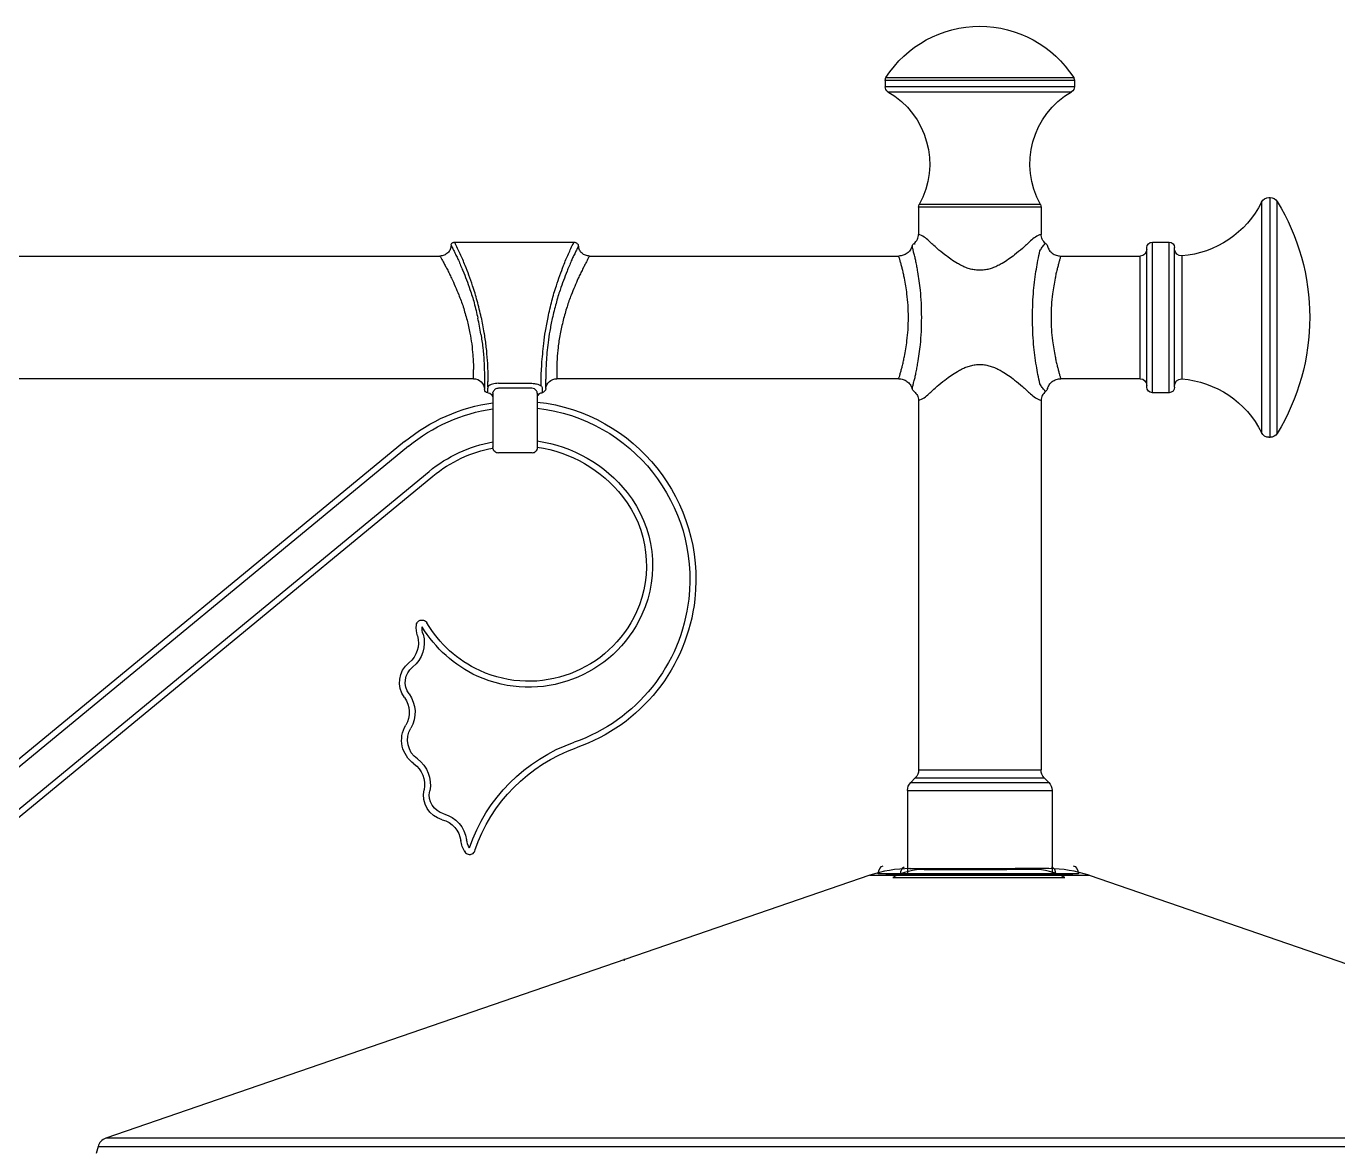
# Model space of a CAD drawing. Extents: x 0 to 157, y 0 to 402.
# Drawn here: x 56.71 to 99.7, y 349.02 to 385.81 of the extents above; entities that cross this region are included whole.
import ezdxf

# ---------------------------------------------------------------- set-up
doc = ezdxf.new("R2010")
doc.units = 0
doc.layers.add('LIVELLO_1', color=160, linetype='Continuous')

# ---------------------------------------------------------------- blocks, each defined once
blk = doc.blocks.new('AI9-BLK1')
at = {"layer": 'LIVELLO_1', "color": 7}
for p, q in [((13.062, 182.842), (6.856, 182.842)), ((6.856, 182.842), (6.856, 182.639)), ((6.883, 182.943), (13.036, 182.943)), ((13.062, 182.842), (13.062, 182.639)), ((13.062, 182.639), (6.856, 182.639)), ((6.945, 182.481), (12.966, 182.481)), ((19.194, 178.862), (19.194, 171.307)), ((19.438, 179.013), (19.478, 179.013)), ((19.478, 171.155), (19.478, 179.013)), ((19.711, 171.282), (19.711, 178.882)), ((11.965, 178.692), (7.953, 178.692)), ((7.953, 178.692), (7.953, 177.804)), ((11.945, 178.781), (7.973, 178.781)), ((11.965, 178.692), (11.965, 177.804)), ((-7.254, 177.551), (-3.352, 177.551)), ((15.433, 172.796), (15.433, 177.37)), ((15.616, 177.551), (16.162, 177.551)), ((15.616, 172.617), (15.616, 177.551)), ((16.162, 172.617), (16.162, 177.551)), ((16.345, 172.796), (16.345, 177.37)), ((-31.781, 177.093), (-7.737, 177.093)), ((-2.84, 177.093), (7.304, 177.093)), ((12.61, 177.093), (15.213, 177.093)), ((15.213, 173.075), (15.213, 177.093)), ((16.579, 177.102), (16.579, 173.066)), ((-6.64, 173.075), (-6.64, 173.37)), ((-3.909, 173.341), (-3.909, 173.075)), ((-32.852, 173.075), (-6.64, 173.075)), ((-6.276, 173.07), (-6.276, 172.722)), ((-6.169, 172.809), (-6.169, 172.977)), ((-5.82, 172.923), (-4.723, 172.923)), ((-4.415, 172.845), (-4.415, 172.943)), ((-4.269, 172.749), (-4.269, 173.057)), ((-3.909, 173.075), (7.304, 173.075)), ((12.61, 173.075), (15.213, 173.075)), ((-6.173, 172.617), (-6.173, 172.765)), ((-6.001, 172.597), (-6.001, 170.836)), ((-4.723, 172.76), (-5.82, 172.76)), ((-4.546, 172.599), (-4.546, 170.824)), ((-4.392, 172.769), (-4.392, 172.617)), ((15.616, 172.617), (16.162, 172.617)), ((7.953, 172.363), (7.953, 160.249)), ((11.965, 172.363), (11.965, 160.249)), ((19.438, 171.155), (19.478, 171.155)), ((-8.896, 171.012), (-27.091, 156.036)), ((-8.772, 170.858), (-26.96, 155.882)), ((-6.001, 170.822), (-6.001, 170.802)), ((-4.723, 170.639), (-5.82, 170.639)), ((-26.284, 155.058), (-8.095, 170.034)), ((-26.158, 154.907), (-7.969, 169.88)), ((7.694, 159.84), (7.844, 159.988)), ((7.844, 159.988), (12.072, 159.988)), ((7.953, 160.249), (11.965, 160.249)), ((12.224, 159.84), (12.072, 159.988)), ((7.587, 159.579), (12.331, 159.579)), ((7.587, 159.579), (7.587, 156.807)), ((7.694, 159.84), (12.224, 159.84)), ((12.331, 159.579), (12.331, 156.807)), ((7.665, 157.014), (11.115, 157.014)), ((8.141, 156.989), (10.846, 156.989)), ((11.716, 156.989), (10.85, 156.989)), ((12.224, 157.014), (11.117, 157.014)), ((6.353, 156.795), (-18.69, 148.178)), ((6.353, 156.795), (13.538, 156.795)), ((13.189, 156.838), (6.632, 156.838)), ((6.874, 156.829), (13.01, 156.829)), ((12.443, 156.835), (7.356, 156.835)), ((7.587, 156.807), (12.331, 156.807)), ((13.538, 156.795), (38.58, 148.178)), ((-18.945, 147.903), (-19.009, 147.678)), ((-18.945, 147.903), (38.836, 147.903)), ((38.58, 148.178), (-18.69, 148.178))]:
    blk.add_line(p, q, dxfattribs=at)
blk.add_lwpolyline([(-6.001, 170.82), (-6.001, 170.827), (-6.001, 170.836)], dxfattribs=at)
for points in [[(6.883, 182.943), (7.555, 183.992), (8.712, 184.626), (9.958, 184.626)], [(9.958, 184.626), (11.199, 184.626), (12.363, 183.992), (13.036, 182.943)], [(6.856, 182.842), (6.856, 182.88), (6.865, 182.914), (6.883, 182.943)], [(13.036, 182.943), (13.047, 182.914), (13.062, 182.88), (13.062, 182.842)], [(6.945, 182.481), (6.887, 182.514), (6.856, 182.572), (6.856, 182.639)], [(6.945, 182.481), (8.241, 181.733), (8.696, 180.085), (7.973, 178.779)], [(11.945, 178.779), (11.219, 180.085), (11.675, 181.733), (12.966, 182.481)], [(13.062, 182.639), (13.062, 182.572), (13.023, 182.514), (12.966, 182.481)], [(19.194, 178.862), (18.693, 177.852), (17.698, 177.183), (16.579, 177.102)], [(19.194, 178.862), (19.24, 178.951), (19.336, 179.013), (19.438, 179.013)], [(19.478, 179.013), (19.573, 179.013), (19.661, 178.96), (19.711, 178.882)], [(19.711, 178.882), (20.405, 177.739), (20.774, 176.422), (20.774, 175.086)], [(7.953, 178.692), (7.953, 178.723), (7.958, 178.75), (7.973, 178.779)], [(11.945, 178.779), (11.956, 178.75), (11.965, 178.723), (11.965, 178.692)], [(15.433, 177.31), (15.433, 177.192), (15.337, 177.093), (15.213, 177.093)], [(15.433, 177.37), (15.433, 177.468), (15.514, 177.551), (15.616, 177.551)], [(16.162, 177.551), (16.265, 177.551), (16.345, 177.468), (16.345, 177.37)], [(-6.64, 173.073), (-6.444, 173.073), (-6.285, 172.914), (-6.276, 172.72)], [(-4.269, 172.747), (-4.254, 172.93), (-4.092, 173.073), (-3.909, 173.073)], [(15.213, 173.073), (15.337, 173.073), (15.433, 172.972), (15.433, 172.852)], [(16.579, 173.064), (17.698, 172.979), (18.693, 172.311), (19.194, 171.305)], [(-6.173, 172.615), (-6.23, 172.617), (-6.274, 172.664), (-6.276, 172.72)], [(-6.173, 172.615), (-6.077, 172.608), (-6.001, 172.53), (-6.001, 172.432)], [(-4.524, 172.519), (-4.5, 172.57), (-4.45, 172.608), (-4.392, 172.615)], [(-4.269, 172.747), (-4.278, 172.682), (-4.326, 172.626), (-4.392, 172.615)], [(15.616, 172.615), (15.514, 172.615), (15.433, 172.698), (15.433, 172.796)], [(16.345, 172.796), (16.345, 172.698), (16.265, 172.615), (16.162, 172.615)], [(-8.896, 171.012), (-8.065, 171.695), (-7.067, 172.135), (-6.001, 172.282)], [(-8.772, 170.858), (-7.977, 171.51), (-7.021, 171.939), (-6.001, 172.084)], [(19.438, 171.151), (19.336, 171.151), (19.24, 171.211), (19.194, 171.305)], [(-8.095, 170.034), (-7.487, 170.532), (-6.774, 170.865), (-6.001, 171.003)], [(-7.969, 169.878), (-7.401, 170.349), (-6.723, 170.664), (-6.001, 170.8)], [(-4.546, 171.032), (-3.377, 170.865), (-2.328, 170.26), (-1.601, 169.338)], [(-4.546, 170.831), (-3.443, 170.666), (-2.444, 170.09), (-1.756, 169.215)], [(-1.601, 169.338), (-0.702, 168.204), (-0.519, 166.661), (-1.116, 165.348)], [(-8.292, 164.698), (-8.176, 164.301), (-8.315, 163.877), (-8.634, 163.62)], [(-8.479, 164.641), (-8.51, 164.757), (-8.521, 164.879), (-8.51, 165.002)], [(-8.292, 164.698), (-8.315, 164.777), (-8.329, 164.861), (-8.322, 164.942)], [(-8.479, 164.641), (-8.386, 164.319), (-8.493, 163.975), (-8.754, 163.765)], [(-8.902, 162.622), (-9.168, 162.984), (-9.101, 163.491), (-8.754, 163.765)], [(-8.75, 162.738), (-8.953, 163.017), (-8.902, 163.406), (-8.634, 163.62)], [(-8.902, 162.622), (-8.708, 162.357), (-8.692, 161.999), (-8.857, 161.716)], [(-8.75, 162.738), (-8.51, 162.41), (-8.49, 161.97), (-8.692, 161.618)], [(-8.589, 160.445), (-8.994, 160.736), (-9.118, 161.289), (-8.857, 161.716)], [(-8.479, 160.608), (-8.8, 160.836), (-8.896, 161.283), (-8.692, 161.618)], [(-6.774, 157.691), (-6.219, 159.314), (-4.95, 160.593), (-3.336, 161.158)], [(-6.594, 157.606), (-6.065, 159.184), (-4.836, 160.425), (-3.272, 160.972)], [(-8.589, 160.445), (-8.322, 160.26), (-8.191, 159.928), (-8.26, 159.602)], [(-8.479, 160.608), (-8.146, 160.372), (-7.988, 159.961), (-8.073, 159.564)], [(7.953, 160.245), (7.953, 160.149), (7.912, 160.055), (7.844, 159.985)], [(12.072, 159.985), (12.006, 160.055), (11.965, 160.149), (11.965, 160.245)], [(-7.663, 158.617), (-8.093, 158.729), (-8.357, 159.166), (-8.26, 159.602)], [(-7.611, 158.807), (-7.94, 158.894), (-8.146, 159.227), (-8.073, 159.564)], [(7.587, 159.577), (7.587, 159.675), (7.626, 159.764), (7.694, 159.836)], [(12.224, 159.836), (12.29, 159.764), (12.331, 159.675), (12.331, 159.577)], [(-7.611, 158.807), (-7.214, 158.702), (-6.922, 158.367), (-6.865, 157.961)], [(-7.663, 158.617), (-7.339, 158.534), (-7.101, 158.26), (-7.055, 157.936)], [(-6.918, 157.563), (-6.987, 157.675), (-7.037, 157.8), (-7.055, 157.936)], [(-6.774, 157.691), (-6.819, 157.773), (-6.85, 157.867), (-6.865, 157.961)], [(7.665, 157.014), (7.221, 157.014), (6.773, 156.938), (6.353, 156.795)], [(6.632, 156.838), (6.638, 156.983), (6.712, 157.097), (6.795, 157.11)], [(8.141, 156.989), (7.79, 156.989), (7.441, 156.9), (7.107, 156.726)], [(7.356, 156.835), (7.363, 156.956), (7.418, 157.054), (7.484, 157.07)], [(13.538, 156.795), (13.117, 156.938), (12.67, 157.014), (12.224, 157.014)], [(12.314, 157.07), (12.386, 157.054), (12.436, 156.956), (12.443, 156.835)], [(13.021, 157.11), (13.115, 157.097), (13.18, 156.983), (13.189, 156.838)], [(-18.69, 148.178), (-18.815, 148.135), (-18.911, 148.035), (-18.945, 147.903)]]:
    blk.add_open_spline(points, degree=3, dxfattribs=at)
for points, knots in [([(7.805, 177.509), (7.848, 177.553), (7.89, 177.591), (7.912, 177.645), (7.94, 177.687), (7.942, 177.75), (7.953, 177.804)], [0, 0, 0, 0, 1, 1, 1, 2, 2, 2, 2]), ([(8.291, 177.589), (8.241, 177.634), (8.191, 177.678), (8.13, 177.712), (8.076, 177.752), (8.01, 177.777), (7.953, 177.804)], [0, 0, 0, 0, 1, 1, 1, 2, 2, 2, 2]), ([(11.625, 177.589), (11.535, 177.509), (11.444, 177.424), (11.357, 177.339), (11.273, 177.274), (11.188, 177.203), (11.097, 177.134), (11.033, 177.08), (10.966, 177.033), (10.898, 176.986), (10.829, 176.94), (10.761, 176.895), (10.696, 176.852), (10.648, 176.826), (10.6, 176.803), (10.554, 176.779), (10.499, 176.752), (10.458, 176.732), (10.403, 176.714), (10.358, 176.696), (10.305, 176.678), (10.259, 176.667), (10.209, 176.651), (10.159, 176.64), (10.107, 176.636), (10.056, 176.629), (10.006, 176.627), (9.958, 176.627), (9.908, 176.627), (9.855, 176.629), (9.81, 176.636), (9.759, 176.64), (9.705, 176.651), (9.657, 176.667), (9.606, 176.678), (9.551, 176.696), (9.505, 176.714), (9.457, 176.732), (9.411, 176.756), (9.361, 176.779), (9.311, 176.803), (9.269, 176.826), (9.225, 176.852), (9.156, 176.895), (9.085, 176.94), (9.014, 176.986), (8.952, 177.033), (8.883, 177.082), (8.817, 177.134), (8.726, 177.203), (8.639, 177.274), (8.559, 177.344), (8.466, 177.424), (8.378, 177.509), (8.291, 177.589)], [0, 0, 0, 0, 1, 1, 1, 2, 2, 2, 3, 3, 3, 4, 4, 4, 5, 5, 5, 6, 6, 6, 7, 7, 7, 8, 8, 8, 9, 9, 9, 10, 10, 10, 11, 11, 11, 12, 12, 12, 13, 13, 13, 14, 14, 14, 15, 15, 15, 16, 16, 16, 17, 17, 17, 18, 18, 18, 18]), ([(11.965, 177.804), (11.899, 177.777), (11.841, 177.752), (11.784, 177.712), (11.727, 177.678), (11.675, 177.634), (11.625, 177.589)], [0, 0, 0, 0, 1, 1, 1, 2, 2, 2, 2]), ([(12.109, 177.509), (12.072, 177.553), (12.029, 177.591), (12.006, 177.645), (11.978, 177.687), (11.976, 177.75), (11.965, 177.804)], [0, 0, 0, 0, 1, 1, 1, 2, 2, 2, 2]), ([(-7.371, 177.446), (-7.382, 177.399), (-7.382, 177.353), (-7.401, 177.31), (-7.423, 177.268), (-7.446, 177.228), (-7.485, 177.194), (-7.519, 177.163), (-7.561, 177.134), (-7.6, 177.12), (-7.641, 177.107), (-7.691, 177.098), (-7.737, 177.093)], [0, 0, 0, 0, 1, 1, 1, 2, 2, 2, 3, 3, 3, 4, 4, 4, 4]), ([(-7.371, 177.446), (-7.371, 177.46), (-7.366, 177.477), (-7.36, 177.493), (-7.35, 177.509), (-7.343, 177.52), (-7.327, 177.527), (-7.321, 177.54), (-7.305, 177.542), (-7.293, 177.542), (-7.286, 177.551), (-7.27, 177.551), (-7.264, 177.551)], [0, 0, 0, 0, 1, 1, 1, 2, 2, 2, 3, 3, 3, 4, 4, 4, 4]), ([(-7.371, 177.446), (-7.35, 177.41), (-7.334, 177.37), (-7.321, 177.335), (-7.299, 177.299), (-7.277, 177.268), (-7.264, 177.228), (-7.24, 177.183), (-7.218, 177.134), (-7.195, 177.089), (-7.174, 177.044), (-7.151, 177), (-7.133, 176.955), (-7.105, 176.901), (-7.083, 176.843), (-7.06, 176.786), (-7.037, 176.732), (-7.009, 176.669), (-6.987, 176.616), (-6.946, 176.515), (-6.907, 176.417), (-6.87, 176.314), (-6.832, 176.212), (-6.786, 176.102), (-6.754, 175.995), (-6.706, 175.85), (-6.658, 175.7), (-6.616, 175.558), (-6.575, 175.388), (-6.531, 175.223), (-6.496, 175.057)], [0, 0, 0, 0, 1, 1, 1, 2, 2, 2, 3, 3, 3, 4, 4, 4, 5, 5, 5, 6, 6, 6, 7, 7, 7, 8, 8, 8, 9, 9, 9, 10, 10, 10, 10]), ([(-6.387, 175.084), (-6.429, 175.265), (-6.472, 175.448), (-6.518, 175.629), (-6.564, 175.792), (-6.61, 175.957), (-6.666, 176.122), (-6.706, 176.232), (-6.742, 176.346), (-6.786, 176.462), (-6.826, 176.567), (-6.87, 176.678), (-6.911, 176.783), (-6.939, 176.846), (-6.963, 176.91), (-6.987, 176.975), (-7.021, 177.033), (-7.048, 177.102), (-7.076, 177.163), (-7.101, 177.225), (-7.133, 177.288), (-7.16, 177.344), (-7.19, 177.41), (-7.225, 177.468), (-7.254, 177.533)], [0, 0, 0, 0, 1, 1, 1, 2, 2, 2, 3, 3, 3, 4, 4, 4, 5, 5, 5, 6, 6, 6, 7, 7, 7, 8, 8, 8, 8]), ([(-4.415, 172.941), (-4.415, 172.941), (-4.415, 173.258), (-4.415, 173.258), (-4.411, 173.354), (-4.404, 173.443), (-4.398, 173.539), (-4.392, 173.653), (-4.383, 173.767), (-4.371, 173.881), (-4.36, 173.995), (-4.354, 174.113), (-4.335, 174.231), (-4.319, 174.363), (-4.302, 174.502), (-4.28, 174.633), (-4.258, 174.783), (-4.223, 174.932), (-4.195, 175.084), (-4.154, 175.265), (-4.116, 175.448), (-4.068, 175.629), (-4.024, 175.79), (-3.979, 175.957), (-3.921, 176.122), (-3.887, 176.232), (-3.848, 176.343), (-3.807, 176.457), (-3.768, 176.567), (-3.728, 176.674), (-3.688, 176.781), (-3.66, 176.846), (-3.638, 176.91), (-3.608, 176.975), (-3.584, 177.033), (-3.556, 177.102), (-3.528, 177.163), (-3.501, 177.225), (-3.471, 177.285), (-3.443, 177.344), (-3.414, 177.41), (-3.386, 177.468), (-3.352, 177.533)], [0, 0, 0, 0, 1, 1, 1, 2, 2, 2, 3, 3, 3, 4, 4, 4, 5, 5, 5, 6, 6, 6, 7, 7, 7, 8, 8, 8, 9, 9, 9, 10, 10, 10, 11, 11, 11, 12, 12, 12, 13, 13, 13, 14, 14, 14, 14]), ([(-3.198, 177.415), (-3.217, 177.384), (-3.237, 177.35), (-3.251, 177.31), (-3.272, 177.277), (-3.285, 177.241), (-3.307, 177.203), (-3.324, 177.161), (-3.352, 177.113), (-3.375, 177.069), (-3.39, 177.022), (-3.414, 176.98), (-3.432, 176.933), (-3.46, 176.879), (-3.477, 176.821), (-3.505, 176.763), (-3.528, 176.707), (-3.556, 176.651), (-3.573, 176.598), (-3.615, 176.5), (-3.649, 176.401), (-3.688, 176.294), (-3.726, 176.189), (-3.763, 176.089), (-3.802, 175.979), (-3.848, 175.837), (-3.891, 175.689), (-3.933, 175.542), (-3.979, 175.379), (-4.016, 175.216), (-4.056, 175.046)], [0, 0, 0, 0, 1, 1, 1, 2, 2, 2, 3, 3, 3, 4, 4, 4, 5, 5, 5, 6, 6, 6, 7, 7, 7, 8, 8, 8, 9, 9, 9, 10, 10, 10, 10]), ([(-3.344, 177.551), (-3.324, 177.551), (-3.309, 177.549), (-3.29, 177.542), (-3.274, 177.533), (-3.255, 177.52), (-3.249, 177.509), (-3.233, 177.5), (-3.222, 177.484), (-3.21, 177.468), (-3.21, 177.453), (-3.203, 177.435), (-3.198, 177.415)], [0, 0, 0, 0, 1, 1, 1, 2, 2, 2, 3, 3, 3, 4, 4, 4, 4]), ([(-2.84, 177.093), (-2.881, 177.098), (-2.925, 177.102), (-2.97, 177.118), (-3.006, 177.131), (-3.05, 177.156), (-3.08, 177.185), (-3.115, 177.214), (-3.146, 177.254), (-3.159, 177.29), (-3.18, 177.332), (-3.187, 177.375), (-3.198, 177.415)], [0, 0, 0, 0, 1, 1, 1, 2, 2, 2, 3, 3, 3, 4, 4, 4, 4]), ([(7.74, 177.415), (7.72, 177.375), (7.702, 177.328), (7.679, 177.288), (7.652, 177.247), (7.617, 177.21), (7.58, 177.183), (7.532, 177.156), (7.495, 177.131), (7.45, 177.118), (7.404, 177.102), (7.354, 177.098), (7.304, 177.093)], [0, 0, 0, 0, 1, 1, 1, 2, 2, 2, 3, 3, 3, 4, 4, 4, 4]), ([(7.74, 177.415), (7.752, 177.435), (7.757, 177.457), (7.764, 177.468), (7.775, 177.486), (7.786, 177.5), (7.805, 177.509)], [0, 0, 0, 0, 1, 1, 1, 2, 2, 2, 2]), ([(8.058, 175.084), (8.049, 175.236), (8.049, 175.395), (8.043, 175.551), (8.038, 175.694), (8.026, 175.834), (8.01, 175.975), (8.001, 176.075), (7.986, 176.178), (7.973, 176.281), (7.958, 176.377), (7.942, 176.477), (7.928, 176.573), (7.919, 176.629), (7.908, 176.689), (7.896, 176.745), (7.89, 176.799), (7.877, 176.852), (7.866, 176.908), (7.855, 176.955), (7.844, 177.002), (7.836, 177.047), (7.825, 177.093), (7.809, 177.14), (7.798, 177.192), (7.786, 177.228), (7.781, 177.268), (7.77, 177.306), (7.764, 177.339), (7.752, 177.382), (7.74, 177.415)], [0, 0, 0, 0, 1, 1, 1, 2, 2, 2, 3, 3, 3, 4, 4, 4, 5, 5, 5, 6, 6, 6, 7, 7, 7, 8, 8, 8, 9, 9, 9, 10, 10, 10, 10]), ([(7.805, 177.509), (7.809, 177.509), (7.811, 177.5), (7.816, 177.493), (7.825, 177.493), (7.825, 177.489), (7.832, 177.484)], [0, 0, 0, 0, 1, 1, 1, 2, 2, 2, 2]), ([(11.682, 175.084), (11.688, 175.236), (11.688, 175.395), (11.697, 175.551), (11.701, 175.689), (11.71, 175.821), (11.723, 175.966), (11.734, 176.082), (11.745, 176.205), (11.766, 176.326), (11.778, 176.437), (11.793, 176.555), (11.812, 176.667), (11.828, 176.763), (11.847, 176.859), (11.862, 176.951), (11.885, 177.056), (11.908, 177.161), (11.926, 177.268)], [0, 0, 0, 0, 1, 1, 1, 2, 2, 2, 3, 3, 3, 4, 4, 4, 5, 5, 5, 6, 6, 6, 6]), ([(11.926, 177.268), (11.956, 177.306), (11.976, 177.339), (12.006, 177.382), (12.029, 177.415), (12.061, 177.453), (12.087, 177.489), (12.091, 177.493), (12.096, 177.493), (12.102, 177.5), (12.102, 177.509), (12.102, 177.509), (12.109, 177.509)], [0, 0, 0, 0, 1, 1, 1, 2, 2, 2, 3, 3, 3, 4, 4, 4, 4]), ([(12.109, 177.509), (12.125, 177.5), (12.137, 177.486), (12.153, 177.468), (12.159, 177.457), (12.166, 177.435), (12.176, 177.415)], [0, 0, 0, 0, 1, 1, 1, 2, 2, 2, 2]), ([(12.176, 177.415), (12.194, 177.37), (12.21, 177.328), (12.237, 177.288), (12.262, 177.247), (12.301, 177.21), (12.336, 177.183), (12.377, 177.152), (12.421, 177.131), (12.466, 177.118), (12.517, 177.102), (12.562, 177.098), (12.61, 177.093)], [0, 0, 0, 0, 1, 1, 1, 2, 2, 2, 3, 3, 3, 4, 4, 4, 4]), ([(16.579, 177.102), (16.459, 177.093), (16.354, 177.183), (16.345, 177.301), (16.345, 177.301), (16.345, 177.321), (16.345, 177.321)], [0, 0, 0, 0, 1, 1, 1, 2, 2, 2, 2]), ([(-7.737, 177.093), (-7.718, 177.065), (-7.702, 177.033), (-7.683, 177), (-7.668, 176.968), (-7.652, 176.935), (-7.633, 176.904), (-7.611, 176.864), (-7.587, 176.821), (-7.57, 176.783), (-7.547, 176.745), (-7.526, 176.705), (-7.504, 176.667), (-7.476, 176.616), (-7.453, 176.562), (-7.43, 176.515), (-7.408, 176.468), (-7.382, 176.417), (-7.36, 176.368), (-7.321, 176.281), (-7.277, 176.189), (-7.24, 176.1), (-7.201, 176.008), (-7.16, 175.919), (-7.122, 175.821), (-7.072, 175.694), (-7.021, 175.564), (-6.976, 175.432), (-6.934, 175.287), (-6.893, 175.14), (-6.85, 174.995)], [0, 0, 0, 0, 1, 1, 1, 2, 2, 2, 3, 3, 3, 4, 4, 4, 5, 5, 5, 6, 6, 6, 7, 7, 7, 8, 8, 8, 9, 9, 9, 10, 10, 10, 10]), ([(-2.84, 177.093), (-2.853, 177.065), (-2.873, 177.029), (-2.888, 177), (-2.904, 176.968), (-2.925, 176.935), (-2.938, 176.904), (-2.958, 176.864), (-2.977, 176.821), (-3, 176.783), (-3.019, 176.745), (-3.041, 176.703), (-3.061, 176.66), (-3.087, 176.611), (-3.109, 176.562), (-3.132, 176.513), (-3.159, 176.466), (-3.187, 176.415), (-3.203, 176.363), (-3.249, 176.274), (-3.283, 176.189), (-3.322, 176.093), (-3.363, 176.002), (-3.397, 175.913), (-3.436, 175.816), (-3.484, 175.687), (-3.534, 175.558), (-3.573, 175.428), (-3.619, 175.281), (-3.66, 175.133), (-3.7, 174.99)], [0, 0, 0, 0, 1, 1, 1, 2, 2, 2, 3, 3, 3, 4, 4, 4, 5, 5, 5, 6, 6, 6, 7, 7, 7, 8, 8, 8, 9, 9, 9, 10, 10, 10, 10]), ([(7.617, 175.084), (7.617, 175.216), (7.615, 175.348), (7.606, 175.484), (7.598, 175.607), (7.587, 175.727), (7.571, 175.85), (7.56, 175.937), (7.548, 176.026), (7.532, 176.116), (7.519, 176.196), (7.502, 176.281), (7.487, 176.366), (7.476, 176.41), (7.464, 176.462), (7.457, 176.511), (7.45, 176.555), (7.434, 176.607), (7.423, 176.651), (7.416, 176.692), (7.404, 176.732), (7.393, 176.772), (7.384, 176.814), (7.373, 176.852), (7.356, 176.895), (7.354, 176.926), (7.343, 176.962), (7.332, 176.993), (7.323, 177.024), (7.31, 177.056), (7.304, 177.093)], [0, 0, 0, 0, 1, 1, 1, 2, 2, 2, 3, 3, 3, 4, 4, 4, 5, 5, 5, 6, 6, 6, 7, 7, 7, 8, 8, 8, 9, 9, 9, 10, 10, 10, 10]), ([(12.61, 177.093), (12.603, 177.056), (12.591, 177.024), (12.58, 176.993), (12.573, 176.962), (12.562, 176.926), (12.552, 176.895), (12.545, 176.852), (12.53, 176.814), (12.523, 176.772), (12.517, 176.732), (12.5, 176.692), (12.493, 176.651), (12.482, 176.607), (12.471, 176.555), (12.456, 176.511), (12.45, 176.462), (12.438, 176.41), (12.427, 176.366), (12.41, 176.281), (12.397, 176.196), (12.386, 176.116), (12.365, 176.026), (12.354, 175.937), (12.342, 175.85), (12.329, 175.727), (12.312, 175.607), (12.306, 175.484), (12.301, 175.348), (12.297, 175.216), (12.294, 175.084)], [0, 0, 0, 0, 1, 1, 1, 2, 2, 2, 3, 3, 3, 4, 4, 4, 5, 5, 5, 6, 6, 6, 7, 7, 7, 8, 8, 8, 9, 9, 9, 10, 10, 10, 10]), ([(-6.85, 174.995), (-6.834, 174.923), (-6.815, 174.854), (-6.799, 174.783), (-6.786, 174.714), (-6.769, 174.64), (-6.754, 174.569)], [0, 0, 0, 0, 1, 1, 1, 2, 2, 2, 2]), ([(-6.399, 174.533), (-6.411, 174.622), (-6.424, 174.711), (-6.44, 174.796), (-6.461, 174.883), (-6.475, 174.973), (-6.496, 175.057)], [0, 0, 0, 0, 1, 1, 1, 2, 2, 2, 2]), ([(-6.387, 175.084), (-6.376, 174.999), (-6.356, 174.919), (-6.342, 174.834), (-6.322, 174.749), (-6.315, 174.665), (-6.296, 174.584), (-6.296, 174.575), (-6.296, 174.573), (-6.291, 174.564), (-6.291, 174.564), (-6.291, 174.546), (-6.291, 174.546), (-6.265, 174.399), (-6.248, 174.256), (-6.23, 174.106), (-6.212, 173.963), (-6.2, 173.816), (-6.191, 173.669), (-6.18, 173.551), (-6.178, 173.443), (-6.169, 173.325), (-6.169, 173.325), (-6.169, 172.975), (-6.169, 172.975)], [0, 0, 0, 0, 1, 1, 1, 2, 2, 2, 3, 3, 3, 4, 4, 4, 5, 5, 5, 6, 6, 6, 7, 7, 7, 8, 8, 8, 8]), ([(-4.056, 175.046), (-4.086, 174.91), (-4.113, 174.769), (-4.138, 174.633), (-4.158, 174.51), (-4.182, 174.383), (-4.188, 174.256), (-4.204, 174.144), (-4.219, 174.042), (-4.232, 173.932), (-4.239, 173.821), (-4.245, 173.718), (-4.254, 173.611), (-4.258, 173.524), (-4.262, 173.434), (-4.267, 173.354), (-4.269, 173.254), (-4.269, 173.157), (-4.269, 173.055)], [0, 0, 0, 0, 1, 1, 1, 2, 2, 2, 3, 3, 3, 4, 4, 4, 5, 5, 5, 6, 6, 6, 6]), ([(-3.7, 174.99), (-3.734, 174.836), (-3.772, 174.689), (-3.802, 174.539), (-3.825, 174.39), (-3.848, 174.243), (-3.864, 174.097), (-3.88, 173.97), (-3.891, 173.841), (-3.898, 173.711), (-3.903, 173.588), (-3.905, 173.466), (-3.909, 173.341)], [0, 0, 0, 0, 1, 1, 1, 2, 2, 2, 3, 3, 3, 4, 4, 4, 4]), ([(7.304, 173.073), (7.31, 173.104), (7.323, 173.135), (7.332, 173.171), (7.343, 173.2), (7.354, 173.236), (7.356, 173.274), (7.373, 173.307), (7.384, 173.354), (7.393, 173.392), (7.404, 173.43), (7.416, 173.472), (7.423, 173.508), (7.434, 173.559), (7.45, 173.606), (7.457, 173.655), (7.464, 173.702), (7.476, 173.751), (7.487, 173.798), (7.502, 173.883), (7.519, 173.968), (7.532, 174.05), (7.548, 174.138), (7.56, 174.231), (7.571, 174.316), (7.587, 174.437), (7.598, 174.56), (7.606, 174.678), (7.615, 174.814), (7.617, 174.948), (7.617, 175.084)], [0, 0, 0, 0, 1, 1, 1, 2, 2, 2, 3, 3, 3, 4, 4, 4, 5, 5, 5, 6, 6, 6, 7, 7, 7, 8, 8, 8, 9, 9, 9, 10, 10, 10, 10]), ([(7.74, 172.747), (7.752, 172.785), (7.764, 172.825), (7.77, 172.856), (7.781, 172.899), (7.786, 172.939), (7.798, 172.975), (7.809, 173.021), (7.825, 173.07), (7.836, 173.117), (7.844, 173.162), (7.855, 173.209), (7.866, 173.256), (7.877, 173.312), (7.89, 173.37), (7.896, 173.421), (7.908, 173.477), (7.919, 173.539), (7.928, 173.588), (7.942, 173.687), (7.958, 173.785), (7.973, 173.883), (7.986, 173.984), (8.001, 174.089), (8.01, 174.187), (8.026, 174.334), (8.038, 174.47), (8.043, 174.615), (8.049, 174.769), (8.049, 174.926), (8.058, 175.084)], [0, 0, 0, 0, 1, 1, 1, 2, 2, 2, 3, 3, 3, 4, 4, 4, 5, 5, 5, 6, 6, 6, 7, 7, 7, 8, 8, 8, 9, 9, 9, 10, 10, 10, 10]), ([(11.926, 172.901), (11.908, 173.003), (11.885, 173.106), (11.862, 173.209), (11.847, 173.305), (11.828, 173.403), (11.812, 173.495), (11.793, 173.608), (11.778, 173.729), (11.766, 173.841), (11.745, 173.963), (11.734, 174.08), (11.723, 174.2), (11.71, 174.341), (11.701, 174.477), (11.697, 174.615), (11.688, 174.769), (11.688, 174.926), (11.682, 175.084)], [0, 0, 0, 0, 1, 1, 1, 2, 2, 2, 3, 3, 3, 4, 4, 4, 5, 5, 5, 6, 6, 6, 6]), ([(12.294, 175.084), (12.297, 174.948), (12.301, 174.814), (12.306, 174.678), (12.312, 174.56), (12.329, 174.437), (12.342, 174.316), (12.354, 174.231), (12.365, 174.138), (12.386, 174.05), (12.397, 173.968), (12.41, 173.883), (12.427, 173.798), (12.438, 173.751), (12.45, 173.702), (12.456, 173.655), (12.471, 173.606), (12.482, 173.559), (12.493, 173.508), (12.5, 173.472), (12.517, 173.43), (12.523, 173.392), (12.53, 173.354), (12.545, 173.307), (12.552, 173.274), (12.562, 173.236), (12.573, 173.2), (12.58, 173.171), (12.591, 173.135), (12.603, 173.104), (12.61, 173.073)], [0, 0, 0, 0, 1, 1, 1, 2, 2, 2, 3, 3, 3, 4, 4, 4, 5, 5, 5, 6, 6, 6, 7, 7, 7, 8, 8, 8, 9, 9, 9, 10, 10, 10, 10]), ([(20.774, 175.084), (20.774, 173.747), (20.405, 172.427), (19.711, 171.28), (19.661, 171.202), (19.573, 171.151), (19.478, 171.151)], [0, 0, 0, 0, 1, 1, 1, 2, 2, 2, 2]), ([(-6.754, 174.569), (-6.736, 174.448), (-6.712, 174.327), (-6.697, 174.211), (-6.68, 174.091), (-6.673, 173.97), (-6.658, 173.85)], [0, 0, 0, 0, 1, 1, 1, 2, 2, 2, 2]), ([(-6.399, 174.533), (-6.376, 174.388), (-6.348, 174.238), (-6.333, 174.091), (-6.315, 173.946), (-6.308, 173.796), (-6.296, 173.653), (-6.291, 173.551), (-6.285, 173.452), (-6.285, 173.358), (-6.28, 173.263), (-6.276, 173.162), (-6.276, 173.07)], [0, 0, 0, 0, 1, 1, 1, 2, 2, 2, 3, 3, 3, 4, 4, 4, 4]), ([(-6.658, 173.85), (-6.655, 173.767), (-6.646, 173.687), (-6.646, 173.608), (-6.64, 173.528), (-6.64, 173.45), (-6.64, 173.37)], [0, 0, 0, 0, 1, 1, 1, 2, 2, 2, 2]), ([(8.291, 172.575), (8.378, 172.655), (8.466, 172.738), (8.559, 172.825), (8.639, 172.89), (8.726, 172.961), (8.817, 173.03), (8.883, 173.086), (8.952, 173.131), (9.016, 173.182), (9.085, 173.224), (9.156, 173.267), (9.225, 173.307), (9.269, 173.336), (9.315, 173.363), (9.361, 173.387), (9.411, 173.41), (9.457, 173.43), (9.505, 173.45), (9.551, 173.468), (9.606, 173.486), (9.657, 173.499), (9.705, 173.508), (9.759, 173.524), (9.81, 173.528), (9.858, 173.539), (9.908, 173.539), (9.958, 173.539), (10.006, 173.539), (10.056, 173.539), (10.107, 173.528), (10.159, 173.524), (10.209, 173.508), (10.259, 173.499), (10.305, 173.486), (10.358, 173.468), (10.403, 173.45), (10.458, 173.43), (10.499, 173.41), (10.554, 173.387), (10.6, 173.363), (10.648, 173.336), (10.696, 173.307), (10.761, 173.267), (10.829, 173.224), (10.898, 173.182), (10.966, 173.131), (11.033, 173.086), (11.097, 173.03), (11.188, 172.961), (11.273, 172.89), (11.357, 172.818), (11.444, 172.738), (11.535, 172.655), (11.625, 172.575)], [0, 0, 0, 0, 1, 1, 1, 2, 2, 2, 3, 3, 3, 4, 4, 4, 5, 5, 5, 6, 6, 6, 7, 7, 7, 8, 8, 8, 9, 9, 9, 10, 10, 10, 11, 11, 11, 12, 12, 12, 13, 13, 13, 14, 14, 14, 15, 15, 15, 16, 16, 16, 17, 17, 17, 18, 18, 18, 18]), ([(-5.82, 172.921), (-5.855, 172.919), (-5.89, 172.919), (-5.921, 172.912), (-5.956, 172.91), (-5.99, 172.901), (-6.02, 172.89), (-6.047, 172.885), (-6.075, 172.876), (-6.104, 172.856), (-6.123, 172.845), (-6.145, 172.825), (-6.169, 172.807)], [0, 0, 0, 0, 1, 1, 1, 2, 2, 2, 3, 3, 3, 4, 4, 4, 4]), ([(-4.723, 172.921), (-4.671, 172.919), (-4.616, 172.914), (-4.568, 172.901), (-4.513, 172.89), (-4.463, 172.858), (-4.415, 172.843)], [0, 0, 0, 0, 1, 1, 1, 2, 2, 2, 2]), ([(-4.415, 172.843), (-4.411, 172.827), (-4.398, 172.818), (-4.398, 172.807), (-4.392, 172.796), (-4.392, 172.782), (-4.392, 172.769)], [0, 0, 0, 0, 1, 1, 1, 2, 2, 2, 2]), ([(7.304, 173.073), (7.354, 173.066), (7.395, 173.064), (7.45, 173.046), (7.491, 173.037), (7.532, 173.012), (7.571, 172.981), (7.615, 172.95), (7.652, 172.919), (7.679, 172.878), (7.702, 172.836), (7.72, 172.794), (7.74, 172.747)], [0, 0, 0, 0, 1, 1, 1, 2, 2, 2, 3, 3, 3, 4, 4, 4, 4]), ([(12.109, 172.648), (12.102, 172.655), (12.102, 172.657), (12.098, 172.664), (12.091, 172.671), (12.087, 172.675), (12.085, 172.682), (12.061, 172.718), (12.029, 172.749), (12.006, 172.787), (11.976, 172.825), (11.956, 172.858), (11.926, 172.901)], [0, 0, 0, 0, 1, 1, 1, 2, 2, 2, 3, 3, 3, 4, 4, 4, 4]), ([(12.176, 172.747), (12.194, 172.789), (12.21, 172.834), (12.237, 172.876), (12.262, 172.914), (12.297, 172.95), (12.336, 172.979), (12.375, 173.01), (12.421, 173.03), (12.466, 173.046), (12.517, 173.064), (12.562, 173.066), (12.61, 173.073)], [0, 0, 0, 0, 1, 1, 1, 2, 2, 2, 3, 3, 3, 4, 4, 4, 4]), ([(16.345, 172.845), (16.345, 172.961), (16.441, 173.066), (16.567, 173.066), (16.567, 173.066), (16.576, 173.066), (16.579, 173.064)], [0, 0, 0, 0, 1, 1, 1, 2, 2, 2, 2]), ([(-6.169, 172.807), (-6.169, 172.807), (-6.169, 172.787), (-6.169, 172.787), (-6.173, 172.782), (-6.173, 172.778), (-6.173, 172.762)], [0, 0, 0, 0, 1, 1, 1, 2, 2, 2, 2]), ([(-6.001, 172.595), (-6.001, 172.595), (-6.001, 172.617), (-6.001, 172.617), (-6.001, 172.624), (-5.997, 172.631), (-5.992, 172.64)], [0, 0, 0, 0, 1, 1, 1, 2, 2, 2, 2]), ([(-5.82, 172.758), (-5.837, 172.758), (-5.855, 172.758), (-5.871, 172.749), (-5.894, 172.747), (-5.91, 172.736), (-5.924, 172.727), (-5.94, 172.715), (-5.956, 172.702), (-5.962, 172.689), (-5.979, 172.671), (-5.99, 172.655), (-5.992, 172.64)], [0, 0, 0, 0, 1, 1, 1, 2, 2, 2, 3, 3, 3, 4, 4, 4, 4]), ([(-4.57, 172.671), (-4.594, 172.7), (-4.609, 172.72), (-4.639, 172.736), (-4.662, 172.749), (-4.699, 172.756), (-4.723, 172.758)], [0, 0, 0, 0, 1, 1, 1, 2, 2, 2, 2]), ([(-4.546, 172.599), (-4.546, 172.613), (-4.546, 172.626), (-4.548, 172.64), (-4.552, 172.648), (-4.564, 172.664), (-4.57, 172.671)], [0, 0, 0, 0, 1, 1, 1, 2, 2, 2, 2]), ([(7.805, 172.648), (7.786, 172.664), (7.775, 172.678), (7.764, 172.693), (7.757, 172.711), (7.752, 172.727), (7.74, 172.747)], [0, 0, 0, 0, 1, 1, 1, 2, 2, 2, 2]), ([(7.805, 172.648), (7.848, 172.613), (7.89, 172.573), (7.912, 172.526), (7.94, 172.47), (7.942, 172.416), (7.953, 172.361)], [0, 0, 0, 0, 1, 1, 1, 2, 2, 2, 2]), ([(7.953, 172.361), (8.01, 172.385), (8.076, 172.414), (8.13, 172.445), (8.191, 172.49), (8.241, 172.532), (8.291, 172.575)], [0, 0, 0, 0, 1, 1, 1, 2, 2, 2, 2]), ([(11.625, 172.575), (11.675, 172.532), (11.727, 172.49), (11.784, 172.445), (11.841, 172.414), (11.899, 172.385), (11.965, 172.361)], [0, 0, 0, 0, 1, 1, 1, 2, 2, 2, 2]), ([(12.109, 172.648), (12.072, 172.613), (12.029, 172.573), (12.006, 172.526), (11.978, 172.47), (11.976, 172.416), (11.965, 172.361)], [0, 0, 0, 0, 1, 1, 1, 2, 2, 2, 2]), ([(12.176, 172.747), (12.166, 172.727), (12.159, 172.711), (12.153, 172.693), (12.137, 172.678), (12.125, 172.664), (12.109, 172.648)], [0, 0, 0, 0, 1, 1, 1, 2, 2, 2, 2]), ([(-4.546, 172.307), (-1.337, 171.95), (0.973, 169.054), (0.617, 165.848), (0.366, 163.605), (-1.145, 161.709), (-3.272, 160.972)], [0, 0, 0, 0, 1, 1, 1, 2, 2, 2, 2]), ([(-4.546, 172.106), (-1.442, 171.749), (0.777, 168.945), (0.418, 165.848), (0.168, 163.692), (-1.289, 161.868), (-3.336, 161.158)], [0, 0, 0, 0, 1, 1, 1, 2, 2, 2, 2]), ([(-5.82, 170.637), (-5.844, 170.637), (-5.866, 170.644), (-5.887, 170.648), (-5.905, 170.655), (-5.924, 170.668), (-5.94, 170.688), (-5.962, 170.697), (-5.979, 170.717), (-5.981, 170.74), (-5.992, 170.758), (-5.997, 170.78), (-6.001, 170.8)], [0, 0, 0, 0, 1, 1, 1, 2, 2, 2, 3, 3, 3, 4, 4, 4, 4]), ([(-4.546, 170.822), (-4.546, 170.811), (-4.546, 170.798), (-4.548, 170.784), (-4.552, 170.775), (-4.552, 170.762), (-4.559, 170.751), (-4.564, 170.74), (-4.57, 170.731), (-4.579, 170.72), (-4.581, 170.711), (-4.591, 170.704), (-4.594, 170.691), (-4.616, 170.677), (-4.632, 170.662), (-4.655, 170.648), (-4.682, 170.644), (-4.701, 170.642), (-4.723, 170.637)], [0, 0, 0, 0, 1, 1, 1, 2, 2, 2, 3, 3, 3, 4, 4, 4, 5, 5, 5, 6, 6, 6, 6]), ([(-1.756, 169.215), (-0.906, 168.141), (-0.729, 166.677), (-1.298, 165.428), (-2.186, 163.48), (-4.488, 162.615), (-6.433, 163.504), (-7.16, 163.841), (-7.764, 164.384), (-8.169, 165.076)], [0, 0, 0, 0, 1, 1, 1, 2, 2, 2, 3, 3, 3, 3]), ([(-8.51, 165.002), (-8.503, 165.027), (-8.503, 165.049), (-8.49, 165.071), (-8.479, 165.087), (-8.464, 165.105), (-8.443, 165.12), (-8.434, 165.129), (-8.42, 165.136), (-8.407, 165.145), (-8.394, 165.149), (-8.379, 165.156), (-8.363, 165.161), (-8.349, 165.163), (-8.333, 165.163), (-8.315, 165.163), (-8.299, 165.163), (-8.292, 165.161), (-8.272, 165.156), (-8.248, 165.149), (-8.233, 165.143), (-8.215, 165.127), (-8.198, 165.111), (-8.18, 165.091), (-8.169, 165.074)], [0, 0, 0, 0, 1, 1, 1, 2, 2, 2, 3, 3, 3, 4, 4, 4, 5, 5, 5, 6, 6, 6, 7, 7, 7, 8, 8, 8, 8]), ([(-1.116, 165.348), (-2.048, 163.299), (-4.467, 162.394), (-6.518, 163.323), (-7.264, 163.671), (-7.894, 164.236), (-8.322, 164.942)], [0, 0, 0, 0, 1, 1, 1, 2, 2, 2, 2]), ([(-6.926, 157.601), (-6.926, 157.601), (-6.926, 157.579), (-6.926, 157.579), (-6.922, 157.572), (-6.922, 157.57), (-6.918, 157.563)], [0, 0, 0, 0, 1, 1, 1, 2, 2, 2, 2]), ([(-6.918, 157.563), (-6.902, 157.541), (-6.889, 157.523), (-6.87, 157.507), (-6.85, 157.496), (-6.832, 157.49), (-6.808, 157.485), (-6.786, 157.479), (-6.765, 157.479), (-6.742, 157.481), (-6.723, 157.485), (-6.697, 157.49), (-6.68, 157.501), (-6.658, 157.507), (-6.64, 157.519), (-6.628, 157.541), (-6.61, 157.559), (-6.601, 157.579), (-6.594, 157.601)], [0, 0, 0, 0, 1, 1, 1, 2, 2, 2, 3, 3, 3, 4, 4, 4, 5, 5, 5, 6, 6, 6, 6]), ([(7.107, 156.726), (7.107, 156.726), (12.744, 156.726), (12.744, 156.726), (12.416, 156.9), (12.066, 156.989), (11.716, 156.989)], [0, 0, 0, 0, 1, 1, 1, 2, 2, 2, 2]), ([(7.665, 157.023), (7.672, 157.023), (7.676, 157.019), (7.676, 157.014), (7.676, 157.01), (7.672, 157.005), (7.665, 157.005), (7.661, 157.005), (7.661, 157.01), (7.661, 157.014), (7.661, 157.019), (7.661, 157.023), (7.665, 157.023)], [0, 0, 0, 0, 1, 1, 1, 2, 2, 2, 3, 3, 3, 4, 4, 4, 4]), ([(8.15, 156.989), (8.15, 156.985), (8.145, 156.978), (8.141, 156.978), (8.139, 156.978), (8.134, 156.985), (8.134, 156.989), (8.134, 156.996), (8.139, 157.001), (8.141, 157.001), (8.145, 157.001), (8.15, 156.996), (8.15, 156.989)], [0, 0, 0, 0, 1, 1, 1, 2, 2, 2, 3, 3, 3, 4, 4, 4, 4]), ([(-1.692, 154.025), (-1.692, 154.018), (-1.692, 154.016), (-1.699, 154.016), (-1.704, 154.016), (-1.708, 154.018), (-1.708, 154.025), (-1.708, 154.029), (-1.704, 154.034), (-1.699, 154.034), (-1.692, 154.034), (-1.692, 154.029), (-1.692, 154.025)], [0, 0, 0, 0, 1, 1, 1, 2, 2, 2, 3, 3, 3, 4, 4, 4, 4])]:
    blk.add_open_spline(points, degree=3, knots=knots, dxfattribs=at)

msp = doc.modelspace()

# ---------------------------------------------------------------- block references
at = {"layer": 'LIVELLO_1', "color": 7}
msp.add_blockref('AI9-BLK1', (78.007125, 201.188667), dxfattribs=at)

doc.saveas('drawing.dxf')
